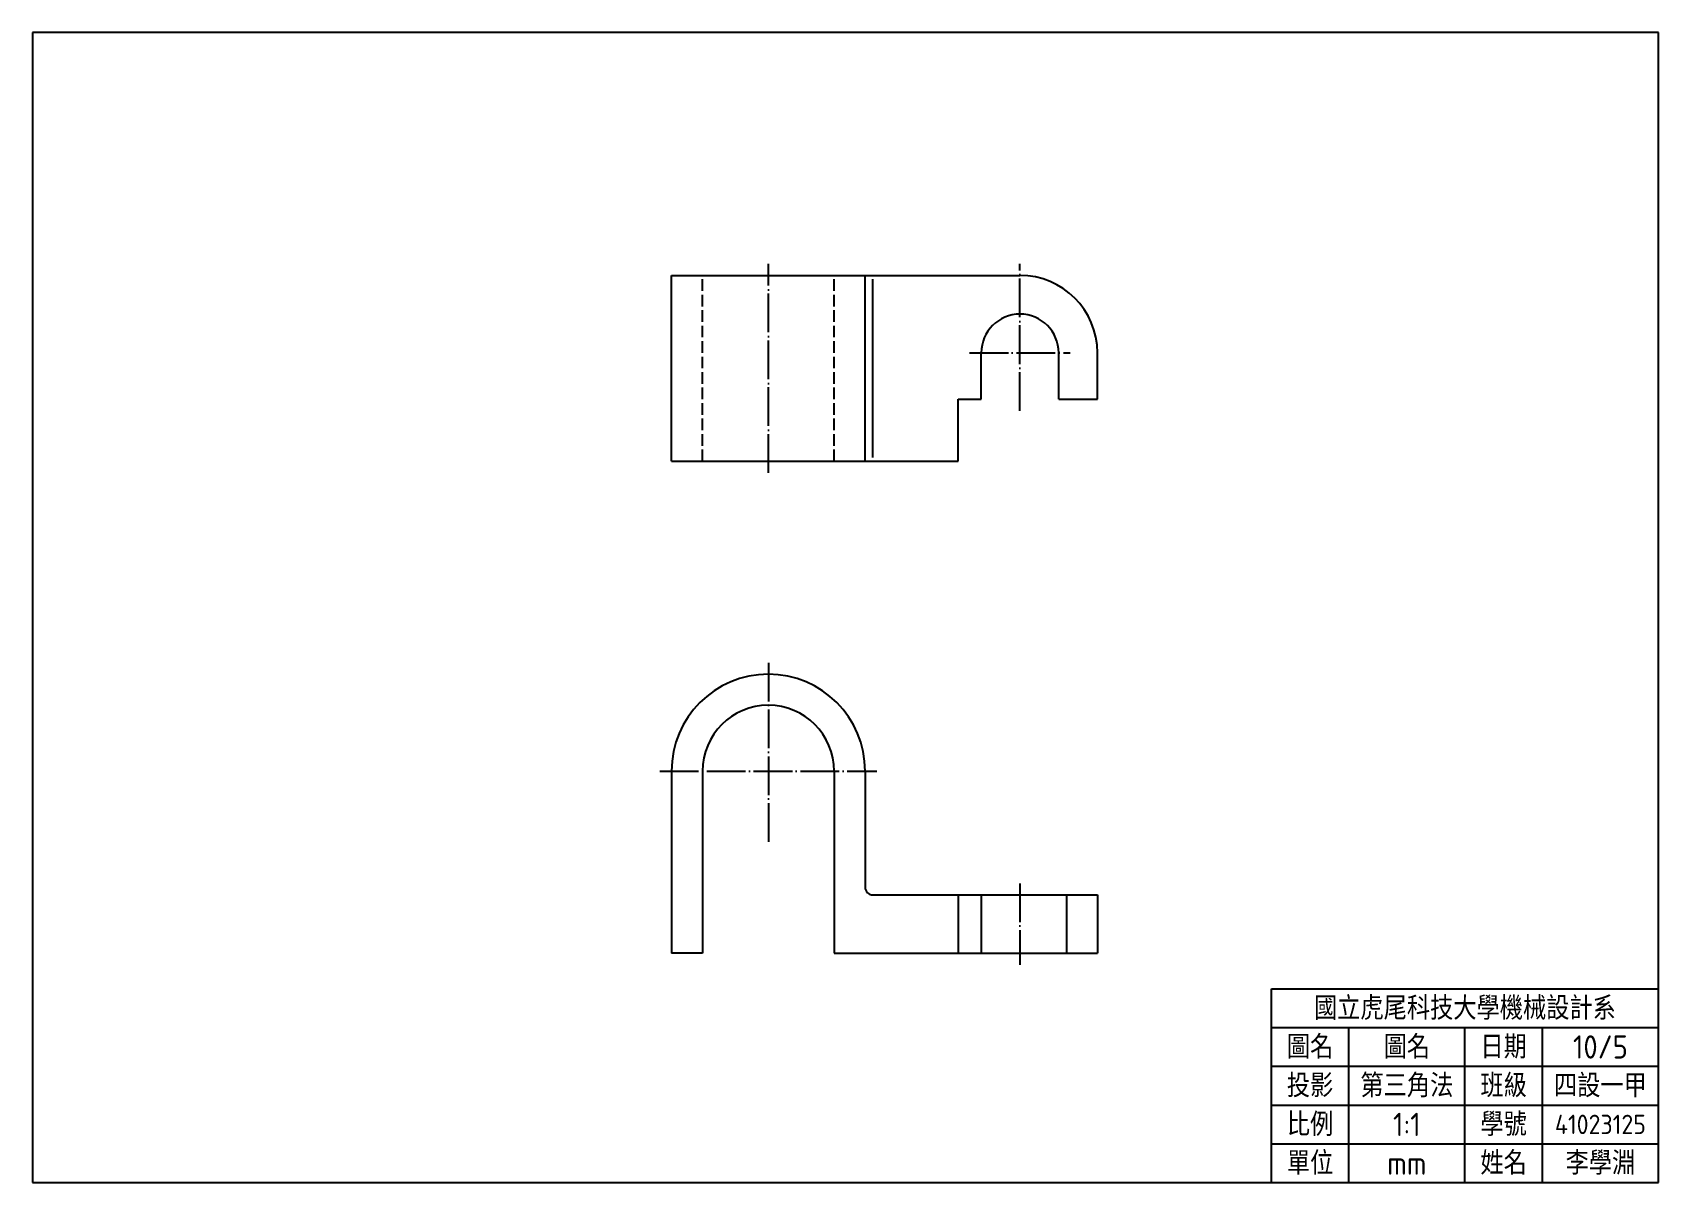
# Model space of a CAD drawing. Header units: millimetres. Extents: x 0 to 318555, y 0 to 49302.
# Drawn here: x 0 to 420, y 0 to 297 of the extents above; entities outside this region: 1.
import ezdxf

# ---------------------------------------------------------------- set-up
doc = ezdxf.new("R2010")
doc.units = ezdxf.units.MM
doc.linetypes.add('C10', pattern=[12, 10, -1, 0, -1])
doc.linetypes.add('HID', pattern=[4, 3, -1])
for name, color, linetype in [('C10', 1, 'C10'), ('HID', 2, 'HID'), ('文字', 2, 'Continuous'), ('細實線', 4, 'Continuous')]:
    doc.layers.add(name, color=color, linetype=linetype)
doc.styles.get("Standard").update_dxf_attribs({"font": 'isocp.shx', "bigfont": 'chineset.shx'})

msp = doc.modelspace()

# ---------------------------------------------------------------- linework, layer by layer
for p, q in [((420, 297), (0, 297)), ((0, 297), (0, 0)), ((420, 0), (420, 297)), ((165.07, 186.28), (165.07, 234.28)), ((165.07, 234.28), (255.07, 234.28)), ((215.07, 186.28), (215.07, 234.28)), ((245.07, 202.28), (245.07, 214.28)), ((265.07, 202.28), (265.07, 214.28)), ((275.07, 202.28), (275.07, 214.28)), ((239.07, 186.28), (239.07, 202.28)), ((239.07, 202.28), (245.07, 202.28)), ((265.07, 202.28), (275.07, 202.28)), ((165.07, 186.28), (239.07, 186.28)), ((165.07, 106.25), (165.07, 59.25)), ((173.07, 106.25), (173.07, 59.25)), ((207.07, 106.25), (207.07, 59.25)), ((215.07, 106.25), (215.07, 76.25)), ((217.07, 74.25), (239.07, 74.25)), ((239.07, 74.25), (239.07, 59.25)), ((239.07, 74.25), (275.07, 74.25)), ((245.07, 74.25), (245.07, 59.25)), ((267.07, 74.25), (267.07, 59.25)), ((275.07, 74.25), (275.07, 59.25)), ((173.07, 59.25), (165.07, 59.25)), ((207.07, 59.25), (275.07, 59.25)), ((320, 0), (320, 50)), ((320, 50), (420, 50)), ((320, 40), (420, 40)), ((340, 0), (340, 40)), ((370, 0), (370, 40)), ((390, 0), (390, 40)), ((320, 30), (420, 30)), ((320, 20), (420, 20)), ((320, 10), (420, 10)), ((0, 0), (420, 0))]:
    msp.add_line(p, q)
for centre, radius, start, end in [((255.07, 214.28), 20, 0, 90), ((255.07, 214.28), 10, 0, 180), ((190.07, 106.25), 25, 0, 180), ((190.07, 106.25), 17, 0, 180), ((217.07, 76.25), 2, 180, 270)]:
    msp.add_arc(centre, radius, start, end)
at = {"layer": 'C10'}
for p, q in [((190.07, 183.28), (190.07, 237.28)), ((255.07, 199.28), (255.07, 237.28)), ((242.07, 214.28), (268.07, 214.28)), ((190.07, 134.25), (190.07, 88.02)), ((162.07, 106.25), (218.07, 106.25)), ((255.07, 77.25), (255.07, 56.25))]:
    msp.add_line(p, q, dxfattribs=at)
at = {"layer": 'HID'}
for p, q in [((173.07, 186.28), (173.07, 234.28)), ((207.07, 186.28), (207.07, 234.28))]:
    msp.add_line(p, q, dxfattribs=at)
at = {"layer": '細實線'}
msp.add_line((217.07, 187.28), (217.07, 233.28), dxfattribs=at)

# ---------------------------------------------------------------- texts
msp.add_text('0', height=6).set_placement((318551.89, 49295.57))
at = {"layer": '文字', "char_height": 6, "attachment_point": 5}
for s, insert in [('國立虎尾科技大學機械設計系', (370, 45)), ('圖名', (330, 35)), ('圖名', (355, 35)), ('日期', (380, 35)), ('10/5', (405, 35)), ('投影', (330, 25)), ('第三角法', (355, 25)), ('班級', (380, 25)), ('四設一甲', (405, 25)), ('比例', (330, 15)), ('1:1', (355, 15)), ('學號', (380, 15)), ('單位', (330, 5)), ('姓名', (380, 5)), ('李學淵', (405, 5)), ('mm', (355, 5))]:
    msp.add_mtext(s, dxfattribs=dict(at, insert=insert))
at = {"layer": '文字', "insert": (405, 15), "char_height": 5, "width": 10.8396, "attachment_point": 5}
msp.add_mtext('41023125', dxfattribs=at)

doc.saveas('drawing.dxf')
